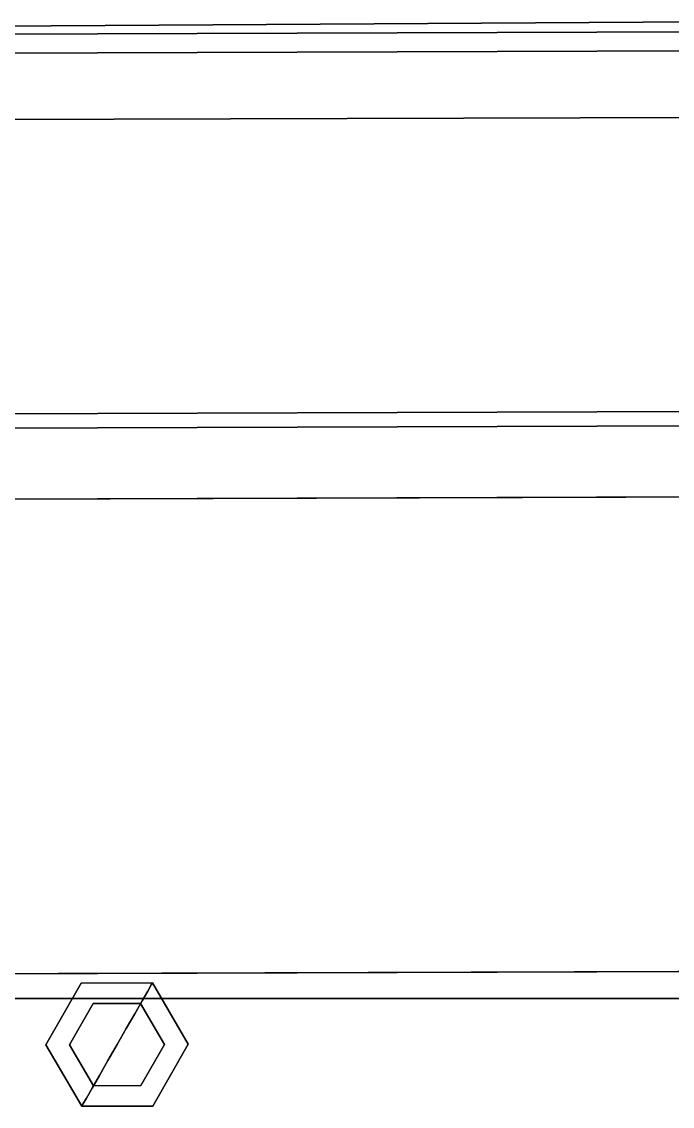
# Model space of a CAD drawing. Extents: x -100 to 2892, y -123 to 2616.
# Drawn here: x 1524 to 1661.1, y -123 to 105.5 of the extents above; entities that cross this region are included whole.
import ezdxf

# ---------------------------------------------------------------- set-up
doc = ezdxf.new("R2010")
doc.units = 0
for name, color, linetype in [('LAYER0', 7, 'CONTINUOUS'), ('LAYER11', 45, 'CONTINUOUS'), ('LAYER16', 254, 'CONTINUOUS'), ('LAYER17', 45, 'CONTINUOUS'), ('LAYER2', 7, 'CONTINUOUS'), ('LAYER44', 45, 'CONTINUOUS'), ('LAYER45', 7, 'CONTINUOUS'), ('LAYER56', 7, 'CONTINUOUS'), ('LAYER71', 45, 'CONTINUOUS'), ('LAYER82', 45, 'CONTINUOUS'), ('LAYER87', 7, 'CONTINUOUS')]:
    doc.layers.add(name, color=color, linetype=linetype)

msp = doc.modelspace()

# ---------------------------------------------------------------- linework, layer by layer
at = {"layer": 'LAYER0', "invisible_edges": 1}
for points in [[(2892.49, 2616, -5), (-100, -100.32, -5), (-100, 2616, -5), (2892.49, 2616, -5)], [(-100, -100.32, -5), (2892.49, 2616, -5), (2892.49, -100.32, -5), (-100, -100.32, -5)], [(2892.49, -100.32), (-100, 2616), (-100, -100.32), (2892.49, -100.32)], [(-100, 2616), (2892.49, -100.32), (2892.49, 2616), (-100, 2616)], [(2892.49, -100.32), (-100, -100.32, -5), (2892.49, -100.32, -5), (2892.49, -100.32)], [(-100, -100.32, -5), (2892.49, -100.32), (-100, -100.32), (-100, -100.32, -5)]]:
    msp.add_3dface(points, dxfattribs=at)
at = {"layer": 'LAYER11', "invisible_edges": 1}
for points in [[(2780.018, 308.9634, 2000), (829.9952, 2.67546, 2000), (829.0281, 302.6739, 2000), (2780.018, 308.9634, 2000)], [(829.0281, 302.6739, 2025), (2780.985, 8.965, 2025), (2780.018, 308.9634, 2025), (829.0281, 302.6739, 2025)], [(829.9952, 2.67546, 2000), (2780.018, 308.9634, 2000), (2780.985, 8.965, 2000), (829.9952, 2.67546, 2000)], [(2780.985, 8.965, 2025), (829.0281, 302.6739, 2025), (829.9952, 2.67546, 2025), (2780.985, 8.965, 2025)], [(2780.985, 8.965, 2025), (829.9952, 2.67546, 2000), (2780.985, 8.965, 2000), (2780.985, 8.965, 2025)], [(829.9952, 2.67546, 2000), (2780.985, 8.965, 2025), (829.9952, 2.67546, 2025), (829.9952, 2.67546, 2000)]]:
    msp.add_3dface(points, dxfattribs=at)
at = {"layer": 'LAYER16'}
for points, invisible_edges in [([(1551.523, -97.00874, 1999.834), (1559.065, -109.9749, 1999.834), (1529.065, -110.0716, 1999.834), (1536.523, -97.0571, 1999.834)], 2), ([(1529.576, -110.0699, 2187.933), (1529.065, -110.0716, 2184.066), (1536.523, -97.0571, 2184.066), (1536.78, -97.4989, 2187.933)], 13), ([(1536.78, -97.4989, 1971.072), (1536.523, -97.0571, 1974.938), (1529.065, -110.0716, 1974.938), (1529.576, -110.0699, 1971.072)], 13), ([(1531.075, -110.0651, 2191.535), (1529.576, -110.0699, 2187.933), (1536.78, -97.4989, 2187.933), (1537.534, -98.79423, 2191.535)], 15), ([(1537.534, -98.79423, 1967.469), (1536.78, -97.4989, 1971.072), (1529.576, -110.0699, 1971.072), (1531.075, -110.0651, 1967.469)], 15), ([(1551.269, -97.4522, 1971.072), (1551.523, -97.00874, 1974.938), (1536.523, -97.0571, 1974.938), (1536.78, -97.4989, 1971.072)], 12), ([(1536.78, -97.4989, 2187.933), (1536.523, -97.0571, 2184.066), (1551.523, -97.00874, 2184.066), (1551.269, -97.4522, 2187.933)], 9), ([(1550.524, -98.75235, 1967.469), (1551.269, -97.4522, 1971.072), (1536.78, -97.4989, 1971.072), (1537.534, -98.79423, 1967.469)], 14), ([(1537.534, -98.79423, 2191.535), (1536.78, -97.4989, 2187.933), (1551.269, -97.4522, 2187.933), (1550.524, -98.75235, 2191.535)], 11), ([(1557.056, -109.9814, 1967.469), (1558.554, -109.9765, 1971.072), (1551.269, -97.4522, 1971.072), (1550.524, -98.75235, 1967.469)], 11), ([(1550.524, -98.75235, 2191.535), (1551.269, -97.4522, 2187.933), (1558.554, -109.9765, 2187.933), (1557.056, -109.9814, 2191.535)], 14), ([(1558.554, -109.9765, 1971.072), (1559.065, -109.9749, 1974.938), (1551.523, -97.00874, 1974.938), (1551.269, -97.4522, 1971.072)], 9), ([(1551.269, -97.4522, 2187.933), (1551.523, -97.00874, 2184.066), (1559.065, -109.9749, 2184.066), (1558.554, -109.9765, 2187.933)], 12), ([(1551.523, -97.00874, 1999.834), (1559.065, -109.9749, 1999.834), (1559.065, -109.9749, 1974.938), (1551.523, -97.00874, 1974.938)], 2), ([(1538.732, -100.8548, 1964.375), (1537.534, -98.79423, 1967.469), (1531.075, -110.0651, 1967.469), (1533.459, -110.0574, 1964.375)], 15), ([(1533.459, -110.0574, 2194.629), (1531.075, -110.0651, 2191.535), (1537.534, -98.79423, 2191.535), (1538.732, -100.8548, 2194.629)], 15), ([(1549.339, -100.8206, 1964.375), (1550.524, -98.75235, 1967.469), (1537.534, -98.79423, 1967.469), (1538.732, -100.8548, 1964.375)], 14), ([(1538.732, -100.8548, 2194.629), (1537.534, -98.79423, 2191.535), (1550.524, -98.75235, 2191.535), (1549.339, -100.8206, 2194.629)], 11), ([(1554.672, -109.989, 1964.375), (1557.056, -109.9814, 1967.469), (1550.524, -98.75235, 1967.469), (1549.339, -100.8206, 1964.375)], 11), ([(1549.339, -100.8206, 2194.629), (1550.524, -98.75235, 2191.535), (1557.056, -109.9814, 2191.535), (1554.672, -109.989, 2194.629)], 14), ([(1540.294, -103.5402, 1962.001), (1538.732, -100.8548, 1964.375), (1533.459, -110.0574, 1964.375), (1536.565, -110.0474, 1962.001)], 15), ([(1536.565, -110.0474, 2197.003), (1533.459, -110.0574, 2194.629), (1538.732, -100.8548, 2194.629), (1540.294, -103.5402, 2197.003)], 15), ([(1549.037, -101.3469, 2159.17), (1554.065, -109.991, 2159.17), (1534.065, -110.0555, 2159.17), (1539.037, -101.3791, 2159.17)], 2), ([(1547.794, -103.516, 1962.001), (1549.339, -100.8206, 1964.375), (1538.732, -100.8548, 1964.375), (1540.294, -103.5402, 1962.001)], 14), ([(1540.294, -103.5402, 2197.003), (1538.732, -100.8548, 2194.629), (1549.339, -100.8206, 2194.629), (1547.794, -103.516, 2197.003)], 11), ([(1539.037, -101.3791, 1999.834), (1549.037, -101.3469, 1999.834), (1549.037, -101.3469, 2159.17), (1539.037, -101.3791, 2159.17)], 2), ([(1551.565, -109.9991, 1962.001), (1554.672, -109.989, 1964.375), (1549.339, -100.8206, 1964.375), (1547.794, -103.516, 1962.001)], 11), ([(1547.794, -103.516, 2197.003), (1549.339, -100.8206, 2194.629), (1554.672, -109.989, 2194.629), (1551.565, -109.9991, 2197.003)], 14), ([(1549.037, -101.3469, 1999.834), (1554.065, -109.991, 1999.834), (1554.065, -109.991, 2159.17), (1549.037, -101.3469, 2159.17)], 8), ([(1542.113, -106.6673, 1960.509), (1540.294, -103.5402, 1962.001), (1536.565, -110.0474, 1962.001), (1540.183, -110.0357, 1960.509)], 15), ([(1540.183, -110.0357, 2198.495), (1536.565, -110.0474, 2197.003), (1540.294, -103.5402, 2197.003), (1542.113, -106.6673, 2198.495)], 15), ([(1545.995, -106.6548, 1960.509), (1547.794, -103.516, 1962.001), (1540.294, -103.5402, 1962.001), (1542.113, -106.6673, 1960.509)], 14), ([(1542.113, -106.6673, 2198.495), (1540.294, -103.5402, 2197.003), (1547.794, -103.516, 2197.003), (1545.995, -106.6548, 2198.495)], 11), ([(1547.948, -110.0107, 1960.509), (1551.565, -109.9991, 1962.001), (1547.794, -103.516, 1962.001), (1545.995, -106.6548, 1960.509)], 11), ([(1545.995, -106.6548, 2198.495), (1547.794, -103.516, 2197.003), (1551.565, -109.9991, 2197.003), (1547.948, -110.0107, 2198.495)], 14), ([(1544.065, -110.0232, 1958.866), (1542.113, -106.6673, 1960.509), (1540.183, -110.0357, 1960.509), (1544.065, -110.0232, 1958.866)], 7), ([(1544.065, -110.0232, 2199.004), (1540.183, -110.0357, 2198.495), (1542.113, -106.6673, 2198.495), (1544.065, -110.0232, 2199.004)], 7), ([(1544.065, -110.0232, 1958.866), (1545.995, -106.6548, 1960.509), (1542.113, -106.6673, 1960.509), (1544.065, -110.0232, 1958.866)], 6), ([(1544.065, -110.0232, 2199.004), (1542.113, -106.6673, 2198.495), (1545.995, -106.6548, 2198.495), (1544.065, -110.0232, 2199.004)], 3), ([(1544.065, -110.0232, 1958.866), (1547.948, -110.0107, 1960.509), (1545.995, -106.6548, 1960.509), (1544.065, -110.0232, 1958.866)], 3), ([(1544.065, -110.0232, 2199.004), (1545.995, -106.6548, 2198.495), (1547.948, -110.0107, 2198.495), (1544.065, -110.0232, 2199.004)], 6), ([(1559.065, -109.9749, 1999.834), (1529.065, -110.0716, 1999.834), (1536.607, -123.0377, 1999.834), (1551.607, -122.9894, 1999.834)], 1), ([(1529.065, -110.0716, 2159.17), (1559.065, -109.9749, 2159.17), (1551.607, -122.9894, 2159.17), (1536.607, -123.0377, 2159.17)], 1), ([(1559.065, -109.9749, 1999.834), (1529.065, -110.0716, 1999.834), (1536.607, -123.0377, 1999.834), (1551.607, -122.9894, 1999.834)], 1), ([(1536.861, -122.5943, 2187.933), (1536.607, -123.0377, 2184.066), (1529.065, -110.0716, 2184.066), (1529.576, -110.0699, 2187.933)], 12), ([(1529.576, -110.0699, 1971.072), (1529.065, -110.0716, 1974.938), (1536.607, -123.0377, 1974.938), (1536.861, -122.5943, 1971.072)], 9), ([(1537.606, -121.2941, 2191.535), (1536.861, -122.5943, 2187.933), (1529.576, -110.0699, 2187.933), (1531.075, -110.0651, 2191.535)], 14), ([(1531.075, -110.0651, 1967.469), (1529.576, -110.0699, 1971.072), (1536.861, -122.5943, 1971.072), (1537.606, -121.2941, 1967.469)], 11), ([(1538.792, -119.2259, 2194.629), (1537.606, -121.2941, 2191.535), (1531.075, -110.0651, 2191.535), (1533.459, -110.0574, 2194.629)], 14), ([(1533.459, -110.0574, 1964.375), (1531.075, -110.0651, 1967.469), (1537.606, -121.2941, 1967.469), (1538.792, -119.2259, 1964.375)], 11), ([(1540.336, -116.5305, 2197.003), (1538.792, -119.2259, 2194.629), (1533.459, -110.0574, 2194.629), (1536.565, -110.0474, 2197.003)], 14), ([(1536.565, -110.0474, 1962.001), (1533.459, -110.0574, 1964.375), (1538.792, -119.2259, 1964.375), (1540.336, -116.5305, 1962.001)], 11), ([(1554.065, -109.991, 2159.17), (1534.065, -110.0555, 2159.17), (1539.093, -118.6996, 2159.17), (1549.093, -118.6673, 2159.17)], 1), ([(1539.093, -118.6996, 1999.834), (1534.065, -110.0555, 1999.834), (1534.065, -110.0555, 2159.17), (1539.093, -118.6996, 2159.17)], 8), ([(1540.183, -110.0357, 1960.509), (1536.565, -110.0474, 1962.001), (1540.336, -116.5305, 1962.001), (1542.135, -113.3916, 1960.509)], 11), ([(1542.135, -113.3916, 2198.495), (1540.336, -116.5305, 2197.003), (1536.565, -110.0474, 2197.003), (1540.183, -110.0357, 2198.495)], 14), ([(1544.065, -110.0232, 1958.866), (1540.183, -110.0357, 1960.509), (1542.135, -113.3916, 1960.509), (1544.065, -110.0232, 1958.866)], 3), ([(1544.065, -110.0232, 2199.004), (1542.135, -113.3916, 2198.495), (1540.183, -110.0357, 2198.495), (1544.065, -110.0232, 2199.004)], 6), ([(1544.065, -110.0232, 1958.866), (1542.135, -113.3916, 1960.509), (1546.017, -113.3791, 1960.509), (1544.065, -110.0232, 1958.866)], 6), ([(1544.065, -110.0232, 2199.004), (1546.017, -113.3791, 2198.495), (1542.135, -113.3916, 2198.495), (1544.065, -110.0232, 2199.004)], 3), ([(1544.065, -110.0232, 1958.866), (1546.017, -113.3791, 1960.509), (1547.948, -110.0107, 1960.509), (1544.065, -110.0232, 1958.866)], 7), ([(1544.065, -110.0232, 2199.004), (1547.948, -110.0107, 2198.495), (1546.017, -113.3791, 2198.495), (1544.065, -110.0232, 2199.004)], 7), ([(1546.017, -113.3791, 1960.509), (1547.836, -116.5063, 1962.001), (1551.565, -109.9991, 1962.001), (1547.948, -110.0107, 1960.509)], 15), ([(1547.948, -110.0107, 2198.495), (1551.565, -109.9991, 2197.003), (1547.836, -116.5063, 2197.003), (1546.017, -113.3791, 2198.495)], 15), ([(1547.836, -116.5063, 1962.001), (1549.398, -119.1917, 1964.375), (1554.672, -109.989, 1964.375), (1551.565, -109.9991, 1962.001)], 15), ([(1551.565, -109.9991, 2197.003), (1554.672, -109.989, 2194.629), (1549.398, -119.1917, 2194.629), (1547.836, -116.5063, 2197.003)], 15), ([(1554.065, -109.991, 1999.834), (1549.093, -118.6673, 1999.834), (1549.093, -118.6673, 2159.17), (1554.065, -109.991, 2159.17)], 2), ([(1549.398, -119.1917, 1964.375), (1550.597, -121.2522, 1967.469), (1557.056, -109.9814, 1967.469), (1554.672, -109.989, 1964.375)], 15), ([(1554.672, -109.989, 2194.629), (1557.056, -109.9814, 2191.535), (1550.597, -121.2522, 2191.535), (1549.398, -119.1917, 2194.629)], 15), ([(1550.597, -121.2522, 1967.469), (1551.35, -122.5476, 1971.072), (1558.554, -109.9765, 1971.072), (1557.056, -109.9814, 1967.469)], 15), ([(1557.056, -109.9814, 2191.535), (1558.554, -109.9765, 2187.933), (1551.35, -122.5476, 2187.933), (1550.597, -121.2522, 2191.535)], 15), ([(1551.35, -122.5476, 1971.072), (1551.607, -122.9894, 1974.938), (1559.065, -109.9749, 1974.938), (1558.554, -109.9765, 1971.072)], 13), ([(1558.554, -109.9765, 2187.933), (1559.065, -109.9749, 2184.066), (1551.607, -122.9894, 2184.066), (1551.35, -122.5476, 2187.933)], 13), ([(1559.065, -109.9749, 1999.834), (1551.607, -122.9894, 1999.834), (1551.607, -122.9894, 1974.938), (1559.065, -109.9749, 1974.938)], 8), ([(1542.135, -113.3916, 1960.509), (1540.336, -116.5305, 1962.001), (1547.836, -116.5063, 1962.001), (1546.017, -113.3791, 1960.509)], 14), ([(1546.017, -113.3791, 2198.495), (1547.836, -116.5063, 2197.003), (1540.336, -116.5305, 2197.003), (1542.135, -113.3916, 2198.495)], 11), ([(1540.336, -116.5305, 1962.001), (1538.792, -119.2259, 1964.375), (1549.398, -119.1917, 1964.375), (1547.836, -116.5063, 1962.001)], 14), ([(1547.836, -116.5063, 2197.003), (1549.398, -119.1917, 2194.629), (1538.792, -119.2259, 2194.629), (1540.336, -116.5305, 2197.003)], 11), ([(1549.093, -118.6673, 1999.834), (1539.093, -118.6996, 1999.834), (1539.093, -118.6996, 2159.17), (1549.093, -118.6673, 2159.17)], 10), ([(1549.398, -119.1917, 2194.629), (1550.597, -121.2522, 2191.535), (1537.606, -121.2941, 2191.535), (1538.792, -119.2259, 2194.629)], 11), ([(1538.792, -119.2259, 1964.375), (1537.606, -121.2941, 1967.469), (1550.597, -121.2522, 1967.469), (1549.398, -119.1917, 1964.375)], 14), ([(1551.35, -122.5476, 2187.933), (1551.607, -122.9894, 2184.066), (1536.607, -123.0377, 2184.066), (1536.861, -122.5943, 2187.933)], 9), ([(1536.861, -122.5943, 1971.072), (1536.607, -123.0377, 1974.938), (1551.607, -122.9894, 1974.938), (1551.35, -122.5476, 1971.072)], 12), ([(1550.597, -121.2522, 2191.535), (1551.35, -122.5476, 2187.933), (1536.861, -122.5943, 2187.933), (1537.606, -121.2941, 2191.535)], 11), ([(1537.606, -121.2941, 1967.469), (1536.861, -122.5943, 1971.072), (1551.35, -122.5476, 1971.072), (1550.597, -121.2522, 1967.469)], 14)]:
    msp.add_3dface(points, dxfattribs=dict(at, invisible_edges=invisible_edges))
for points in [[(1536.523, -97.0571, 2159.17), (1529.065, -110.0716, 2159.17), (1529.065, -110.0716, 2184.066), (1536.523, -97.0571, 2184.066)], [(1529.065, -110.0716, 1999.834), (1536.523, -97.0571, 1999.834), (1536.523, -97.0571, 1974.938), (1529.065, -110.0716, 1974.938)], [(1551.523, -97.00874, 2159.17), (1536.523, -97.0571, 2159.17), (1536.523, -97.0571, 2184.066), (1551.523, -97.00874, 2184.066)], [(1536.523, -97.0571, 1999.834), (1551.523, -97.00874, 1999.834), (1551.523, -97.00874, 1974.938), (1536.523, -97.0571, 1974.938)], [(1559.065, -109.9749, 2159.17), (1551.523, -97.00874, 2159.17), (1551.523, -97.00874, 2184.066), (1559.065, -109.9749, 2184.066)], [(1534.065, -110.0555, 1999.834), (1539.037, -101.3791, 1999.834), (1539.037, -101.3791, 2159.17), (1534.065, -110.0555, 2159.17)], [(1529.065, -110.0716, 2159.17), (1536.607, -123.0377, 2159.17), (1536.607, -123.0377, 2184.066), (1529.065, -110.0716, 2184.066)], [(1536.607, -123.0377, 1999.834), (1529.065, -110.0716, 1999.834), (1529.065, -110.0716, 1974.938), (1536.607, -123.0377, 1974.938)], [(1551.607, -122.9894, 2159.17), (1559.065, -109.9749, 2159.17), (1559.065, -109.9749, 2184.066), (1551.607, -122.9894, 2184.066)], [(1536.607, -123.0377, 2159.17), (1551.607, -122.9894, 2159.17), (1551.607, -122.9894, 2184.066), (1536.607, -123.0377, 2184.066)], [(1551.607, -122.9894, 1999.834), (1536.607, -123.0377, 1999.834), (1536.607, -123.0377, 1974.938), (1551.607, -122.9894, 1974.938)]]:
    msp.add_3dface(points, dxfattribs=at)
at = {"layer": 'LAYER17', "invisible_edges": 1}
for points in [[(1779.581, 405.7388, 779.9999), (858.8757, 2.76854, 779.9999), (857.5862, 402.7665, 779.9999), (1779.581, 405.7388, 779.9999)], [(857.5862, 402.7665, 797.9999), (1780.871, 5.74084, 797.9999), (1779.581, 405.7388, 797.9999), (857.5862, 402.7665, 797.9999)], [(858.8757, 2.76854, 779.9999), (1779.581, 405.7388, 779.9999), (1780.871, 5.74084, 779.9999), (858.8757, 2.76854, 779.9999)], [(1780.871, 5.74084, 797.9999), (857.5862, 402.7665, 797.9999), (858.8757, 2.76854, 797.9999), (1780.871, 5.74084, 797.9999)], [(1780.871, 5.74084, 797.9999), (858.8757, 2.76854, 779.9999), (1780.871, 5.74084, 779.9999), (1780.871, 5.74084, 797.9999)], [(858.8757, 2.76854, 779.9999), (1780.871, 5.74084, 797.9999), (858.8757, 2.76854, 797.9999), (858.8757, 2.76854, 779.9999)]]:
    msp.add_3dface(points, dxfattribs=at)
at = {"layer": 'LAYER2'}
for points, invisible_edges in [([(2780.99, 8.97, 2593), (830, 2.68, 2151), (0, 0, 2593), (2780.99, 8.97, 2593)], 3), ([(2780.99, 8.97), (830.32, -97.32), (829.99, 2.67711), (2780.99, 8.97)], 1), ([(2780.99, 8.97), (830, 2.68, 2151), (2780.99, 8.97, 2593), (2780.99, 8.97)], 3), ([(830, 2.68, 2151), (2780.99, 8.97), (830, 2.68), (830, 2.68, 2151)], 1), ([(2880.5, -90.71), (830.32, -97.32), (2780.99, 8.97), (2880.5, -90.71)], 3), ([(-100, -100.32, 2593), (0.32, -100, 2151), (2880.5, -90.71, 2593), (-100, -100.32, 2593)], 3), ([(830.32, -97.32, 2151), (2880.5, -90.71, 2593), (0.32, -100, 2151), (830.32, -97.32, 2151)], 3), ([(830.32, -97.32), (2880.5, -90.71, 2593), (830.32, -97.32, 2151), (830.32, -97.32)], 3), ([(2880.5, -90.71, 2593), (830.32, -97.32), (2880.5, -90.71), (2880.5, -90.71, 2593)], 1)]:
    msp.add_3dface(points, dxfattribs=dict(at, invisible_edges=invisible_edges))
at = {"layer": 'LAYER44', "invisible_edges": 1}
for points in [[(1761.646, 385.681, 615.9998), (878.8755, 2.83317, 615.9998), (877.6505, 382.8312, 615.9998), (1761.646, 385.681, 615.9998)], [(877.6505, 382.8312, 633.9998), (1762.871, 5.68296, 633.9998), (1761.646, 385.681, 633.9998), (877.6505, 382.8312, 633.9998)], [(878.8755, 2.83317, 615.9998), (1761.646, 385.681, 615.9998), (1762.871, 5.68296, 615.9998), (878.8755, 2.83317, 615.9998)], [(1762.871, 5.68296, 633.9998), (877.6505, 382.8312, 633.9998), (878.8755, 2.83317, 633.9998), (1762.871, 5.68296, 633.9998)], [(1762.871, 5.68296, 633.9998), (878.8755, 2.83317, 615.9998), (1762.871, 5.68296, 615.9998), (1762.871, 5.68296, 633.9998)], [(878.8755, 2.83317, 615.9998), (1762.871, 5.68296, 633.9998), (878.8755, 2.83317, 633.9998), (878.8755, 2.83317, 615.9998)]]:
    msp.add_3dface(points, dxfattribs=at)
at = {"layer": 'LAYER45', "invisible_edges": 1}
for points in [[(1731.614, 85.58263, 640.9998), (909.5602, 100.9328, 640.9997), (1731.556, 103.5825, 640.9998), (1731.614, 85.58263, 640.9998)], [(909.6183, 82.93285, 749.9997), (1731.556, 103.5825, 749.9998), (909.5602, 100.9328, 749.9997), (909.6183, 82.93285, 749.9997)], [(909.5602, 100.9328, 640.9997), (1731.556, 103.5825, 749.9998), (1731.556, 103.5825, 640.9998), (909.5602, 100.9328, 640.9997)], [(1731.556, 103.5825, 749.9998), (909.5602, 100.9328, 640.9997), (909.5602, 100.9328, 749.9997), (1731.556, 103.5825, 749.9998)], [(1731.556, 103.5825, 749.9998), (909.6183, 82.93285, 749.9997), (1731.614, 85.58263, 749.9998), (1731.556, 103.5825, 749.9998)], [(909.5602, 100.9328, 640.9997), (1731.614, 85.58263, 640.9998), (909.6183, 82.93285, 640.9997), (909.5602, 100.9328, 640.9997)], [(909.6183, 82.93285, 749.9997), (1731.614, 85.58263, 640.9998), (1731.614, 85.58263, 749.9998), (909.6183, 82.93285, 749.9997)], [(1731.614, 85.58263, 640.9998), (909.6183, 82.93285, 749.9997), (909.6183, 82.93285, 640.9997), (1731.614, 85.58263, 640.9998)]]:
    msp.add_3dface(points, dxfattribs=at)
at = {"layer": 'LAYER56', "invisible_edges": 1}
for points in [[(1734.691, 371.5941, 654.4998), (905.5723, 96.91974, 654.4998), (904.6955, 368.9183, 654.4998), (1734.691, 371.5941, 654.4998)], [(904.6955, 368.9183, 660.4998), (1735.568, 99.59545, 660.4998), (1734.691, 371.5941, 660.4998), (904.6955, 368.9183, 660.4998)], [(905.5723, 96.91974, 654.4998), (1734.691, 371.5941, 654.4998), (1735.568, 99.59545, 654.4998), (905.5723, 96.91974, 654.4998)], [(1735.568, 99.59545, 660.4998), (904.6955, 368.9183, 660.4998), (905.5723, 96.91974, 660.4998), (1735.568, 99.59545, 660.4998)], [(1735.568, 99.59545, 660.4998), (905.5723, 96.91974, 654.4998), (1735.568, 99.59545, 654.4998), (1735.568, 99.59545, 660.4998)], [(905.5723, 96.91974, 654.4998), (1735.568, 99.59545, 660.4998), (905.5723, 96.91974, 660.4998), (905.5723, 96.91974, 654.4998)]]:
    msp.add_3dface(points, dxfattribs=at)
at = {"layer": 'LAYER71', "invisible_edges": 1}
for points in [[(1762.871, 5.68296, 659.9998), (878.8175, 20.83323, 659.9997), (1762.813, 23.68287, 659.9998), (1762.871, 5.68296, 659.9998)], [(878.8755, 2.83332, 779.9997), (1762.813, 23.68287, 779.9998), (878.8175, 20.83323, 779.9997), (878.8755, 2.83332, 779.9997)], [(878.8175, 20.83323, 659.9997), (1762.813, 23.68287, 779.9998), (1762.813, 23.68287, 659.9998), (878.8175, 20.83323, 659.9997)], [(1762.813, 23.68287, 779.9998), (878.8175, 20.83323, 659.9997), (878.8175, 20.83323, 779.9997), (1762.813, 23.68287, 779.9998)], [(1762.813, 23.68287, 779.9998), (878.8755, 2.83332, 779.9997), (1762.871, 5.68296, 779.9998), (1762.813, 23.68287, 779.9998)], [(878.8175, 20.83323, 659.9997), (1762.871, 5.68296, 659.9998), (878.8755, 2.83332, 659.9997), (878.8175, 20.83323, 659.9997)], [(878.8755, 2.83332, 779.9997), (1762.871, 5.68296, 659.9998), (1762.871, 5.68296, 779.9998), (878.8755, 2.83332, 779.9997)], [(1762.871, 5.68296, 659.9998), (878.8755, 2.83332, 779.9997), (878.8755, 2.83332, 659.9997), (1762.871, 5.68296, 659.9998)]]:
    msp.add_3dface(points, dxfattribs=at)
at = {"layer": 'LAYER82', "invisible_edges": 1}
for points in [[(1325.086, 103.3244, 739.9998), (1714.981, 120.8386, 739.9998), (1324.989, 118.3241, 739.9998), (1325.086, 103.3244, 739.9998)], [(1714.981, 120.8386, 739.9998), (1325.086, 103.3244, 739.9998), (1715.078, 105.8389, 739.9998), (1714.981, 120.8386, 739.9998)], [(1324.989, 118.3241, 669.9998), (1715.078, 105.8389, 669.9998), (1325.086, 103.3244, 669.9998), (1324.989, 118.3241, 669.9998)], [(1715.078, 105.8389, 669.9998), (1325.086, 103.3244, 739.9998), (1325.086, 103.3244, 669.9998), (1715.078, 105.8389, 669.9998)], [(1325.086, 103.3244, 739.9998), (1715.078, 105.8389, 669.9998), (1715.078, 105.8389, 739.9998), (1325.086, 103.3244, 739.9998)]]:
    msp.add_3dface(points, dxfattribs=at)
at = {"layer": 'LAYER87'}
for points, invisible_edges in [([(2766.06, 23.89), (829.99, 2.68), (829.95, 17.68), (2766.06, 23.89)], 1), ([(829.95, 17.68, 111), (2766.06, 23.89), (829.95, 17.68), (829.95, 17.68, 111)], 1), ([(2766.06, 23.89), (829.95, 17.68, 111), (2766.06, 23.89, 111), (2766.06, 23.89)], 1), ([(829.99, 2.68, 111), (2766.06, 23.89, 111), (829.95, 17.68, 111), (829.99, 2.68, 111)], 1), ([(829.99, 2.68), (2766.06, 23.89), (2780.99, 8.97), (829.99, 2.68)], 3), ([(2766.06, 23.89, 111), (829.99, 2.68, 111), (2780.99, 8.97, 111), (2766.06, 23.89, 111)], 5), ([(2780.99, 8.97, 111), (829.99, 2.68), (2780.99, 8.97), (2780.99, 8.97, 111)], 1), ([(829.99, 2.68), (2780.99, 8.97, 111), (829.99, 2.68, 111), (829.99, 2.68)], 1)]:
    msp.add_3dface(points, dxfattribs=dict(at, invisible_edges=invisible_edges))

# ---------------------------------------------------------------- meshes
at = {"layer": 'LAYER2'}
mesh = msp.add_polymesh((2, 2), dxfattribs=at)
for k, corner in enumerate([(0, 0, 2593), (2780.985, 8.965, 2593), (-100, -100.323, 2593), (2880.499, -90.715, 2593)]):
    mesh.set_mesh_vertex(divmod(k, 2), corner)

doc.saveas('drawing.dxf')
